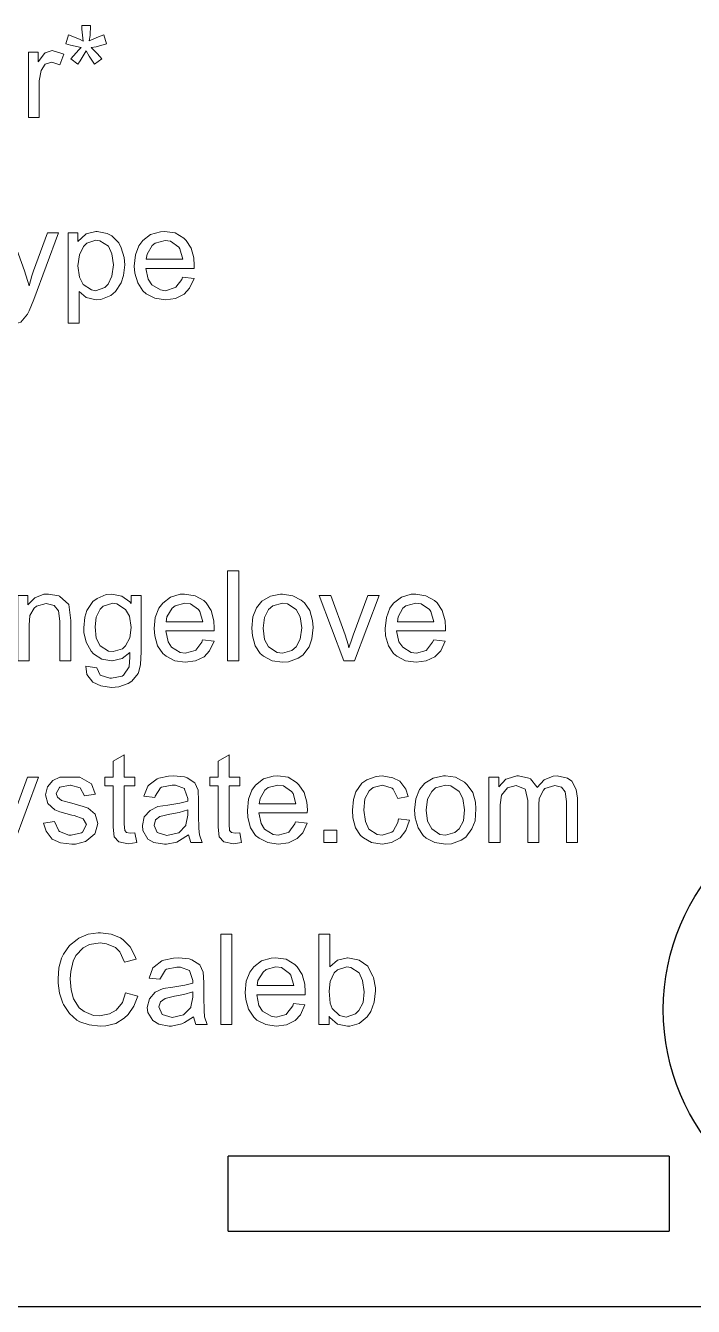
# Model space of a CAD drawing. Header units: inches. Extents: x 24.6 to 100.5, y -17.5 to 39.
# Drawn here: x 44.225 to 45.336, y 30.658 to 32.789 of the extents above; entities that cross this region are included whole.
import ezdxf

# ---------------------------------------------------------------- set-up
doc = ezdxf.new("R2010")
doc.units = ezdxf.units.IN
doc.header["$MEASUREMENT"] = 0

msp = doc.modelspace()

# ---------------------------------------------------------------- linework, layer by layer
at = {"color": 2}
for p, q in [((44.56233, 30.78326), (44.56233, 30.90826)), ((45.29593, 30.90826), (44.56233, 30.90826)), ((45.29593, 30.90826), (45.29593, 30.78326)), ((44.56233, 30.78326), (45.29593, 30.78326)), ((42.76793, 30.65826), (48.51793, 30.65826))]:
    msp.add_line(p, q, dxfattribs=at)
at = {"color": 5, "lineweight": 0}
for points in [[(44.33326, 32.78859), (44.31897, 32.78859), (44.31897, 32.78275), (44.32092, 32.76261)], [(44.33132, 32.76326), (44.33261, 32.77236), (44.33326, 32.78859)], [(44.29689, 32.77301), (44.29234, 32.75807)], [(44.32092, 32.76261), (44.31508, 32.76586), (44.29689, 32.77301)], [(44.32612, 32.74638), (44.33132, 32.73793), (44.33976, 32.72429), (44.3521, 32.73338), (44.34496, 32.74183), (44.33456, 32.75222), (44.34301, 32.75352), (44.3599, 32.75807), (44.35535, 32.77301), (44.3469, 32.76976), (44.33132, 32.76326)], [(44.24623, 32.72819), (44.24623, 32.74443), (44.22999, 32.74443), (44.22999, 32.63596), (44.24818, 32.63596), (44.24818, 32.69701), (44.25142, 32.7139), (44.25792, 32.72429), (44.26896, 32.72754)], [(44.26961, 32.74702), (44.25792, 32.74313), (44.25662, 32.74248), (44.24623, 32.72819)], [(44.26896, 32.72754), (44.2826, 32.72364), (44.2891, 32.74118), (44.28585, 32.74248), (44.26961, 32.74702)], [(44.29234, 32.75807), (44.30014, 32.75612), (44.31768, 32.75222), (44.31378, 32.74832)], [(44.31378, 32.74832), (44.30079, 32.73338), (44.31248, 32.72429), (44.31638, 32.73014), (44.32612, 32.74638)], [(44.34431, 32.44629), (44.34236, 32.44629), (44.32612, 32.4424), (44.32547, 32.44175), (44.31248, 32.4294)], [(44.36899, 32.43915), (44.36119, 32.44304), (44.34431, 32.44629)], [(44.45668, 32.44629), (44.44953, 32.44564), (44.43329, 32.4411), (44.4203, 32.43135)], [(44.50604, 32.38978), (44.50539, 32.40212), (44.50084, 32.41836), (44.4924, 32.43135), (44.4885, 32.43525), (44.47421, 32.44369), (44.45668, 32.44629)], [(44.23129, 32.35601), (44.22869, 32.36445), (44.22349, 32.38069), (44.20076, 32.44369)], [(44.22869, 32.30859), (44.23129, 32.31444), (44.23908, 32.33327), (44.28, 32.44369), (44.26182, 32.44369), (44.23843, 32.38069), (44.23583, 32.37225), (44.23129, 32.35601)], [(44.31248, 32.4294), (44.31248, 32.44369), (44.29624, 32.44369), (44.29624, 32.29365), (44.31443, 32.29365), (44.31443, 32.34626)], [(44.34171, 32.34756), (44.33521, 32.34886), (44.32092, 32.35796), (44.31508, 32.3703), (44.31248, 32.38913), (44.31508, 32.40732), (44.32157, 32.42096), (44.32742, 32.42681)], [(44.31443, 32.34626), (44.32612, 32.33652), (44.34301, 32.33262), (44.3508, 32.33327), (44.36704, 32.33977), (44.37483, 32.34626), (44.38458, 32.36055), (44.38847, 32.3729), (44.39042, 32.39043), (44.38912, 32.40277), (44.38458, 32.41901), (44.38068, 32.42746), (44.36899, 32.43915)], [(44.32742, 32.42681), (44.34236, 32.432)], [(44.34236, 32.432), (44.34885, 32.4307), (44.36314, 32.42161), (44.36899, 32.40927), (44.37159, 32.39043), (44.36899, 32.3716), (44.36249, 32.35861), (44.3573, 32.35276), (44.34171, 32.34756)], [(44.4203, 32.43135), (44.41381, 32.42226), (44.40796, 32.40732), (44.40601, 32.38848), (44.40731, 32.37679), (44.41186, 32.36055), (44.4203, 32.34756)], [(44.42615, 32.40018), (44.42745, 32.40862), (44.43589, 32.42291), (44.44109, 32.42681), (44.45732, 32.43135)], [(44.45732, 32.43135), (44.46642, 32.43005), (44.48006, 32.42031), (44.48201, 32.41706), (44.4872, 32.40018), (44.42615, 32.40018)], [(44.45797, 32.34756), (44.44953, 32.34886), (44.43524, 32.35731), (44.42939, 32.36705), (44.4255, 32.38459), (44.50604, 32.38459), (44.50604, 32.38978)], [(44.4203, 32.34756), (44.42615, 32.34237), (44.44044, 32.33522), (44.45797, 32.33262), (44.47486, 32.33457), (44.48915, 32.34172), (44.49824, 32.35211), (44.50604, 32.3677), (44.48655, 32.3703)], [(44.48655, 32.3703), (44.48525, 32.3664), (44.47551, 32.35341), (44.47421, 32.35276), (44.45797, 32.34756)], [(44.18842, 32.31054), (44.19037, 32.29365), (44.20206, 32.29105), (44.21765, 32.2956), (44.22869, 32.30859)], [(44.56125, 31.73181), (44.56125, 31.88185), (44.58009, 31.88185), (44.58009, 31.73181), (44.56125, 31.73181)], [(44.22934, 31.82534), (44.22934, 31.84093), (44.21245, 31.84093), (44.21245, 31.73181), (44.23129, 31.73181), (44.23129, 31.79157), (44.23259, 31.80715), (44.23973, 31.8195), (44.24363, 31.82274)], [(44.26376, 31.84288), (44.25597, 31.84288), (44.24103, 31.83703), (44.22934, 31.82534)], [(44.24363, 31.82274), (44.25987, 31.82729)], [(44.25987, 31.82729), (44.27286, 31.82404), (44.28, 31.81495), (44.2826, 31.79806), (44.2826, 31.73181), (44.30079, 31.73181), (44.30079, 31.79936), (44.29711, 31.82584)], [(44.29711, 31.82584), (44.28195, 31.83963), (44.28065, 31.84028), (44.26376, 31.84288)], [(44.39887, 31.82989), (44.38523, 31.83963), (44.36899, 31.84288), (44.35925, 31.84223), (44.34431, 31.83573), (44.33716, 31.83054), (44.32742, 31.8156), (44.32417, 31.80456), (44.32222, 31.78702), (44.32222, 31.77922), (44.32612, 31.76299), (44.33456, 31.74805), (44.33846, 31.7435), (44.3521, 31.73506), (44.36899, 31.73181), (44.36964, 31.73181), (44.38588, 31.73571), (44.39887, 31.7461)], [(44.37094, 31.7474), (44.36314, 31.74805), (44.3495, 31.75714), (44.34301, 31.76948), (44.34106, 31.78832), (44.34301, 31.80456), (44.3495, 31.8182), (44.3547, 31.82274), (44.37029, 31.82794)], [(44.37029, 31.82794), (44.37743, 31.82664)], [(44.40082, 31.82729), (44.39887, 31.82989)], [(44.4177, 31.74675), (44.4177, 31.84093), (44.40082, 31.84093), (44.40082, 31.82729)], [(44.45343, 31.82794), (44.44693, 31.8195), (44.44109, 31.80391), (44.43914, 31.78572), (44.44044, 31.77338), (44.44498, 31.75714), (44.45343, 31.74415)], [(44.4898, 31.84288), (44.48266, 31.84288), (44.46642, 31.83768), (44.45343, 31.82794)], [(44.45927, 31.79676), (44.46057, 31.80521), (44.46902, 31.8195), (44.47421, 31.82339), (44.49045, 31.82794)], [(44.49045, 31.82794), (44.49954, 31.82664), (44.51318, 31.81755), (44.51513, 31.8143), (44.52033, 31.79676), (44.45927, 31.79676)], [(44.53917, 31.78637), (44.53852, 31.79871), (44.53397, 31.8156), (44.52553, 31.82859), (44.52163, 31.83249), (44.50734, 31.84028), (44.4898, 31.84288)], [(44.68921, 31.82859), (44.68401, 31.83314), (44.66972, 31.84028), (44.65283, 31.84288), (44.64959, 31.84288), (44.6327, 31.83963), (44.61841, 31.83119), (44.60931, 31.82015), (44.60347, 31.80521), (44.60152, 31.78637), (44.60282, 31.77338), (44.60737, 31.75714), (44.61581, 31.74415)], [(44.61581, 31.74415), (44.62101, 31.7396), (44.6353, 31.73181), (44.65283, 31.72986), (44.66258, 31.73051), (44.67881, 31.73636), (44.68661, 31.74155), (44.697, 31.75519), (44.70155, 31.76883), (44.7035, 31.78767), (44.70285, 31.79936), (44.6983, 31.8156), (44.68921, 31.82859)], [(44.65283, 31.7448), (44.64374, 31.7461), (44.62945, 31.75519), (44.62295, 31.76753), (44.62036, 31.78637), (44.62295, 31.80391), (44.62945, 31.81755), (44.63659, 31.82339), (44.65283, 31.82794)], [(44.65283, 31.82794), (44.66128, 31.82664), (44.67557, 31.81755), (44.68206, 31.80521), (44.68466, 31.78702), (44.68206, 31.76818), (44.67557, 31.75519), (44.66842, 31.74935), (44.65283, 31.7448)], [(44.73337, 31.84093), (44.71389, 31.84093), (44.75481, 31.73181)], [(44.76325, 31.75389), (44.76195, 31.75909), (44.75676, 31.77533), (44.73337, 31.84093)], [(44.75481, 31.73181), (44.77235, 31.73181), (44.81327, 31.84093), (44.79443, 31.84093), (44.7704, 31.77468), (44.76845, 31.76948), (44.76325, 31.75389)], [(44.8373, 31.82794), (44.83145, 31.8195), (44.82561, 31.80391), (44.82366, 31.78572), (44.82431, 31.77338), (44.82886, 31.75714), (44.8373, 31.74415)], [(44.87432, 31.84288), (44.86653, 31.84288), (44.85094, 31.83768), (44.8373, 31.82794)], [(44.8438, 31.79676), (44.84509, 31.80521), (44.85289, 31.8195), (44.85808, 31.82339), (44.87432, 31.82794)], [(44.87432, 31.82794), (44.88342, 31.82664), (44.89706, 31.81755), (44.89965, 31.8143), (44.9042, 31.79676), (44.8438, 31.79676)], [(44.92369, 31.78637), (44.92304, 31.79871), (44.91849, 31.8156), (44.91005, 31.82859), (44.9055, 31.83249), (44.89121, 31.84028), (44.87432, 31.84288)], [(44.37743, 31.82664), (44.39172, 31.81755), (44.39822, 31.80651), (44.40082, 31.78767), (44.39887, 31.77013), (44.39172, 31.75714), (44.38653, 31.75194), (44.37094, 31.7474)], [(44.4911, 31.7448), (44.48266, 31.7461), (44.46837, 31.75454), (44.46252, 31.76364), (44.45862, 31.78182), (44.53917, 31.78182), (44.53917, 31.78637)], [(44.87562, 31.7448), (44.86653, 31.7461), (44.85289, 31.75454), (44.84639, 31.76364), (44.8425, 31.78182), (44.92369, 31.78182), (44.92369, 31.78637)], [(44.45343, 31.74415), (44.45927, 31.7396), (44.47356, 31.73181), (44.4911, 31.72986), (44.50799, 31.73181), (44.52228, 31.73895), (44.53137, 31.7487), (44.53917, 31.76494), (44.51968, 31.76688)], [(44.51968, 31.76688), (44.51838, 31.76299), (44.50864, 31.75), (44.50734, 31.74935), (44.4911, 31.7448)], [(44.8373, 31.74415), (44.84315, 31.7396), (44.85744, 31.73181), (44.87497, 31.72986), (44.89186, 31.73181), (44.90615, 31.73895), (44.91589, 31.7487), (44.92304, 31.76494), (44.9042, 31.76688)], [(44.9042, 31.76688), (44.90225, 31.76299), (44.89251, 31.75), (44.89186, 31.74935), (44.87562, 31.7448)], [(44.39887, 31.7461), (44.39887, 31.73765), (44.39757, 31.72272), (44.39757, 31.72207), (44.38847, 31.70843), (44.38588, 31.70648), (44.36834, 31.70323)], [(44.40211, 31.69803), (44.41251, 31.71102), (44.41316, 31.71232), (44.4164, 31.72596), (44.4177, 31.74675)], [(44.36834, 31.70323), (44.36574, 31.70323), (44.3495, 31.70843), (44.34366, 31.72012), (44.32547, 31.72337)], [(44.32547, 31.72337), (44.32742, 31.70908), (44.33716, 31.69673), (44.3508, 31.69024), (44.36834, 31.68764), (44.38068, 31.68894), (44.39627, 31.69414), (44.40211, 31.69803)], [(44.38912, 31.57592), (44.37094, 31.56488), (44.37094, 31.53825), (44.3573, 31.53825), (44.3573, 31.52396), (44.37094, 31.52396), (44.37094, 31.45511), (44.37289, 31.43952)], [(44.39952, 31.44537), (44.39302, 31.44667), (44.39042, 31.44991), (44.38912, 31.46031), (44.38912, 31.52396), (44.40731, 31.52396), (44.40731, 31.53825), (44.38912, 31.53825), (44.38912, 31.57592)], [(44.56385, 31.57592), (44.54566, 31.56488), (44.54566, 31.53825), (44.53202, 31.53825), (44.53202, 31.52396), (44.54566, 31.52396), (44.54566, 31.45511), (44.54761, 31.43952)], [(44.57424, 31.44537), (44.56774, 31.44667), (44.5645, 31.44991), (44.56385, 31.46031), (44.56385, 31.52396), (44.58203, 31.52396), (44.58203, 31.53825), (44.56385, 31.53825), (44.56385, 31.57592)], [(44.19556, 31.40315), (44.19816, 31.40899), (44.20596, 31.42783), (44.24688, 31.53825), (44.22869, 31.53825), (44.20531, 31.4746), (44.20271, 31.4668), (44.19816, 31.44991)], [(44.33521, 31.52721), (44.31573, 31.53825), (44.2826, 31.53825), (44.27091, 31.53305), (44.26182, 31.52266), (44.25857, 31.50902), (44.26247, 31.49473), (44.27416, 31.48434), (44.2826, 31.48109), (44.30209, 31.47524), (44.30598, 31.4746), (44.32092, 31.4694), (44.32677, 31.45966), (44.32027, 31.44731), (44.31833, 31.44602), (44.30144, 31.44212)], [(44.4963, 31.44277), (44.50019, 31.42978), (44.51903, 31.42978), (44.51448, 31.44277), (44.51383, 31.45316), (44.51318, 31.47524), (44.51318, 31.49928), (44.51253, 31.51681), (44.50669, 31.52916), (44.49435, 31.5376), (44.4898, 31.5389), (44.47161, 31.54085), (44.46317, 31.5402), (44.44693, 31.53695), (44.44433, 31.53565), (44.43069, 31.52591)], [(44.64504, 31.54085), (44.63724, 31.5402), (44.62101, 31.53565), (44.60802, 31.52526)], [(44.6944, 31.48434), (44.6931, 31.49668), (44.68856, 31.51292), (44.68011, 31.52591), (44.67622, 31.52981), (44.66193, 31.53825), (44.64504, 31.54085)], [(44.81846, 31.54085), (44.80872, 31.53955), (44.79313, 31.53435), (44.78469, 31.52851)], [(44.81911, 31.52526), (44.83535, 31.52006), (44.83665, 31.51876), (44.84444, 31.50317), (44.86198, 31.50642), (44.85808, 31.51876), (44.84769, 31.53175), (44.836, 31.5376), (44.81846, 31.54085)], [(44.92369, 31.54085), (44.92044, 31.54085), (44.90355, 31.53695), (44.88926, 31.52851), (44.88082, 31.51811), (44.87432, 31.50252), (44.87237, 31.48369), (44.87367, 31.4707), (44.87822, 31.45446), (44.88666, 31.44147)], [(44.96006, 31.52591), (44.95551, 31.53045), (44.94058, 31.53825), (44.92369, 31.54085)], [(45.01267, 31.52266), (45.01267, 31.53825), (44.99579, 31.53825), (44.99579, 31.42978), (45.01462, 31.42978), (45.01462, 31.49278), (45.01722, 31.50837), (45.02696, 31.52071)], [(45.02436, 31.535), (45.01267, 31.52266)], [(45.07633, 31.52136), (45.07568, 31.52266), (45.06528, 31.53565), (45.06269, 31.53695), (45.04515, 31.54085), (45.04255, 31.54085), (45.02631, 31.53565), (45.02436, 31.535)], [(45.10945, 31.54085), (45.10296, 31.5402), (45.08802, 31.53435), (45.07633, 31.52136)], [(45.10556, 31.52461), (45.1166, 31.52201), (45.12309, 31.51422), (45.12504, 31.49798), (45.12504, 31.42978), (45.14323, 31.42978), (45.14323, 31.50382), (45.14128, 31.51811), (45.13414, 31.53175)], [(45.13414, 31.53175), (45.12699, 31.53695), (45.10945, 31.54085)], [(44.26961, 31.43562), (44.28325, 31.42913), (44.30209, 31.42718), (44.30858, 31.42718), (44.32482, 31.43173), (44.32742, 31.43303), (44.34041, 31.44407), (44.34106, 31.44537), (44.34561, 31.4616), (44.34106, 31.47719), (44.32937, 31.48694), (44.32092, 31.48953), (44.30209, 31.49538), (44.2852, 31.49993), (44.2787, 31.50512), (44.27611, 31.51162), (44.28195, 31.52136), (44.2826, 31.52201), (44.29949, 31.52526)], [(44.29949, 31.52526), (44.30014, 31.52526), (44.31638, 31.52071), (44.32352, 31.50772), (44.34171, 31.51032), (44.34106, 31.51097), (44.33521, 31.52721)], [(44.43069, 31.52591), (44.42875, 31.52331), (44.42225, 31.50707), (44.44044, 31.50447), (44.44109, 31.50707), (44.44953, 31.52071), (44.45148, 31.52201), (44.46902, 31.52526)], [(44.46902, 31.52526), (44.47486, 31.52526), (44.4898, 31.51941), (44.4898, 31.51876), (44.495, 31.50317), (44.495, 31.49863), (44.48201, 31.49538), (44.46187, 31.49213), (44.44563, 31.48953)], [(44.60802, 31.52526), (44.60152, 31.51681), (44.59632, 31.50188), (44.59438, 31.48304), (44.59502, 31.47135), (44.59957, 31.45446), (44.60802, 31.44147)], [(44.61386, 31.49408), (44.61581, 31.50317), (44.6236, 31.51681), (44.6288, 31.52136), (44.64504, 31.52526)], [(44.64504, 31.52526), (44.65413, 31.52396), (44.66777, 31.51487), (44.67037, 31.51162), (44.67492, 31.49408), (44.61386, 31.49408)], [(44.78469, 31.52851), (44.77494, 31.51422), (44.77105, 31.50123), (44.7691, 31.48369), (44.76975, 31.4707), (44.7743, 31.45446), (44.78274, 31.44147)], [(44.81846, 31.44212), (44.81002, 31.44342), (44.79638, 31.45186), (44.79053, 31.46485), (44.78794, 31.48369), (44.78988, 31.50252), (44.79703, 31.51552), (44.80352, 31.52136), (44.81911, 31.52526)], [(44.88666, 31.44147), (44.89186, 31.43692), (44.90615, 31.42978), (44.92369, 31.42718), (44.93408, 31.42783), (44.94967, 31.43367), (44.95746, 31.43887), (44.96786, 31.45251), (44.97305, 31.46615), (44.97435, 31.48564), (44.9737, 31.49668), (44.96915, 31.51292), (44.96006, 31.52591)], [(44.92369, 31.44212), (44.91459, 31.44342), (44.90095, 31.45251), (44.89381, 31.4655), (44.89186, 31.48369), (44.89381, 31.50188), (44.90095, 31.51487), (44.90745, 31.52071), (44.92369, 31.52526)], [(44.92369, 31.52526), (44.93278, 31.52396), (44.94642, 31.51487), (44.95292, 31.50317), (44.95551, 31.48434), (44.95357, 31.46615), (44.94642, 31.45251), (44.93928, 31.44667), (44.92369, 31.44212)], [(45.02696, 31.52071), (45.04125, 31.52461)], [(45.04125, 31.52461), (45.05619, 31.51876), (45.05684, 31.51681), (45.06074, 31.49993), (45.06074, 31.42978), (45.07892, 31.42978), (45.07892, 31.49278), (45.07957, 31.50317), (45.08672, 31.51681), (45.08932, 31.51941)], [(45.08932, 31.51941), (45.10556, 31.52461)], [(44.44563, 31.48953), (44.43264, 31.48304), (44.4229, 31.47265), (44.41965, 31.45836), (44.4203, 31.44991), (44.42875, 31.43562)], [(44.46057, 31.44147), (44.44433, 31.44667), (44.43914, 31.45836), (44.44174, 31.46745), (44.44888, 31.4733), (44.46512, 31.47719), (44.48071, 31.47979), (44.495, 31.48434)], [(44.495, 31.48434), (44.495, 31.47524), (44.49175, 31.45901), (44.49175, 31.45836), (44.48006, 31.44602), (44.47746, 31.44537)], [(44.64569, 31.44212), (44.63724, 31.44342), (44.62295, 31.45186), (44.61711, 31.4616), (44.61321, 31.47914), (44.69375, 31.47914), (44.6944, 31.48434)], [(44.78274, 31.44147), (44.78729, 31.43757), (44.80093, 31.42978), (44.81846, 31.42718), (44.83405, 31.42978), (44.84834, 31.43757), (44.85808, 31.44991), (44.86393, 31.4668), (44.84574, 31.4694), (44.84444, 31.4629), (44.83665, 31.44861), (44.8347, 31.44731), (44.81846, 31.44212)], [(44.27351, 31.46485), (44.25532, 31.46225), (44.25987, 31.44861), (44.26961, 31.43562)], [(44.30144, 31.44212), (44.29754, 31.44212), (44.28195, 31.44796), (44.28065, 31.44926), (44.27351, 31.46485)], [(44.37289, 31.43952), (44.38068, 31.43108), (44.39627, 31.42783), (44.41056, 31.42978), (44.40731, 31.44602), (44.39952, 31.44537)], [(44.47746, 31.44537), (44.46057, 31.44147)], [(44.54761, 31.43952), (44.5554, 31.43108), (44.57099, 31.42783), (44.58463, 31.42978), (44.58203, 31.44602), (44.57424, 31.44537)], [(44.60802, 31.44147), (44.61386, 31.43692), (44.62815, 31.42978), (44.64569, 31.42718), (44.66258, 31.42913), (44.67687, 31.43627), (44.68661, 31.44602), (44.69375, 31.46225), (44.67427, 31.4642)], [(44.67427, 31.4642), (44.67297, 31.46096), (44.66323, 31.44731), (44.66193, 31.44667), (44.64569, 31.44212)], [(44.72168, 31.42978), (44.72168, 31.45056), (44.74312, 31.45056), (44.74312, 31.42978), (44.72168, 31.42978)], [(44.42875, 31.43562), (44.43849, 31.42978), (44.45668, 31.42718), (44.45992, 31.42718), (44.47681, 31.43043), (44.48136, 31.43303), (44.4963, 31.44277)], [(44.38782, 31.26804), (44.38328, 31.27129), (44.36769, 31.27714), (44.35015, 31.27974), (44.34625, 31.27974), (44.32937, 31.27714), (44.31378, 31.27064), (44.31118, 31.26869), (44.29819, 31.2583), (44.28845, 31.24401), (44.2852, 31.23752), (44.28065, 31.22128), (44.27935, 31.20309), (44.27935, 31.19595), (44.28195, 31.17906), (44.28715, 31.16282), (44.28845, 31.16022), (44.29819, 31.14528), (44.31053, 31.13424), (44.31573, 31.13164), (44.33132, 31.12645), (44.3495, 31.1245), (44.3586, 31.12515), (44.37548, 31.12905), (44.38912, 31.13749)], [(44.55021, 31.1271), (44.55021, 31.27714), (44.56839, 31.27714), (44.56839, 31.1271), (44.55021, 31.1271)], [(44.73143, 31.22323), (44.73143, 31.27714), (44.71324, 31.27714), (44.71324, 31.1271), (44.73013, 31.1271), (44.73013, 31.14074)], [(44.3482, 31.14139), (44.33846, 31.14204), (44.32287, 31.14853), (44.31443, 31.15503), (44.30533, 31.16997), (44.30144, 31.1849), (44.29949, 31.20309), (44.30079, 31.21543), (44.30468, 31.23232), (44.30923, 31.24206), (44.32092, 31.2544), (44.33197, 31.26025), (44.3495, 31.26285)], [(44.3495, 31.26285), (44.3599, 31.26155), (44.37483, 31.25505), (44.38198, 31.24791), (44.38977, 31.23102), (44.40926, 31.23557), (44.40731, 31.24141), (44.39952, 31.25635), (44.38782, 31.26804)], [(44.50474, 31.14009), (44.50864, 31.1271), (44.52747, 31.1271), (44.52293, 31.14009), (44.52228, 31.15048), (44.52163, 31.17256), (44.52163, 31.19725), (44.52098, 31.21413), (44.51513, 31.22647), (44.50214, 31.23492), (44.4976, 31.23622), (44.48006, 31.23817), (44.47161, 31.23752), (44.45538, 31.23427), (44.45213, 31.23297), (44.43914, 31.22323)], [(44.64114, 31.23817), (44.634, 31.23752), (44.61776, 31.23297), (44.60477, 31.22323)], [(44.69051, 31.18166), (44.68986, 31.194), (44.68531, 31.21024), (44.67687, 31.22323), (44.67297, 31.22712), (44.65868, 31.23557), (44.64114, 31.23817)], [(44.73143, 31.13879), (44.74442, 31.12775), (44.76066, 31.1245), (44.76455, 31.1245), (44.78014, 31.12905), (44.79378, 31.14009), (44.79963, 31.14853), (44.80547, 31.16412), (44.80742, 31.18296), (44.80742, 31.18815), (44.80417, 31.20504), (44.80287, 31.20764), (44.79508, 31.22258), (44.79443, 31.22388), (44.78014, 31.23427), (44.77819, 31.23492), (44.7613, 31.23817), (44.76066, 31.23817), (44.74442, 31.23427), (44.73143, 31.22323)], [(44.43914, 31.22323), (44.43719, 31.22128), (44.43069, 31.20439), (44.44888, 31.20244), (44.44953, 31.20439), (44.45797, 31.21803), (44.45992, 31.21933), (44.47681, 31.22258)], [(44.47681, 31.22258), (44.48331, 31.22258), (44.49824, 31.21673), (44.50344, 31.20049), (44.50344, 31.19595), (44.49045, 31.1927), (44.47032, 31.18945), (44.45408, 31.18685)], [(44.60477, 31.22323), (44.59827, 31.21413), (44.59243, 31.19919), (44.59048, 31.18036), (44.59178, 31.16867), (44.59632, 31.15243), (44.60477, 31.13944)], [(44.64179, 31.22323), (44.65088, 31.22193), (44.66452, 31.21218), (44.66647, 31.20894), (44.67167, 31.19205), (44.61061, 31.19205)], [(44.61061, 31.19205), (44.61191, 31.20049), (44.62036, 31.21413), (44.62555, 31.21868), (44.64179, 31.22323)], [(44.74766, 31.14204), (44.73532, 31.15373), (44.73208, 31.16282), (44.73013, 31.18231), (44.73208, 31.19854), (44.73857, 31.21283), (44.74442, 31.21803), (44.76001, 31.22323)], [(44.76001, 31.22323), (44.7665, 31.22193), (44.78014, 31.21283), (44.78599, 31.20049), (44.78858, 31.18166), (44.78664, 31.16347), (44.77949, 31.15048), (44.7743, 31.14463), (44.75871, 31.13944)], [(44.39172, 31.17971), (44.38653, 31.16347), (44.37613, 31.15113), (44.36509, 31.14463), (44.3482, 31.14139)], [(44.38912, 31.13749), (44.39627, 31.14398), (44.40536, 31.15762), (44.41186, 31.17451), (44.39172, 31.17971)], [(44.45408, 31.18685), (44.44109, 31.18101), (44.43134, 31.16997), (44.42745, 31.15568), (44.42875, 31.14723), (44.43719, 31.13359)], [(44.46902, 31.13879), (44.45278, 31.14398), (44.44693, 31.15633), (44.44953, 31.16477), (44.45732, 31.17061), (44.47291, 31.17451), (44.4885, 31.17711), (44.50344, 31.18166)], [(44.50344, 31.18166), (44.50344, 31.17256), (44.50019, 31.15633), (44.50019, 31.15568), (44.48785, 31.14333), (44.4859, 31.14269)], [(44.64244, 31.13944), (44.634, 31.14074), (44.61971, 31.14918), (44.61321, 31.15892), (44.60996, 31.17646), (44.69051, 31.17646), (44.69051, 31.18166)], [(44.60477, 31.13944), (44.60996, 31.13424), (44.6249, 31.1271), (44.64244, 31.1245), (44.65933, 31.12645), (44.67362, 31.13359), (44.68271, 31.14333), (44.68986, 31.15957), (44.67102, 31.16217)], [(44.67102, 31.16217), (44.66972, 31.15827), (44.65998, 31.14528), (44.65868, 31.14398), (44.64244, 31.13944)], [(44.43719, 31.13359), (44.44693, 31.12775), (44.46447, 31.1245), (44.46837, 31.1245), (44.48525, 31.1284), (44.4898, 31.13034), (44.50474, 31.14009)], [(44.4859, 31.14269), (44.46902, 31.13879)], [(44.73013, 31.14074), (44.73143, 31.13879)], [(44.75871, 31.13944), (44.74766, 31.14204)]]:
    msp.add_lwpolyline(points, dxfattribs=at)
at = {"color": 5}
msp.add_circle((45.64842, 31.15194), 0.36237, dxfattribs=at)

doc.saveas('drawing.dxf')
